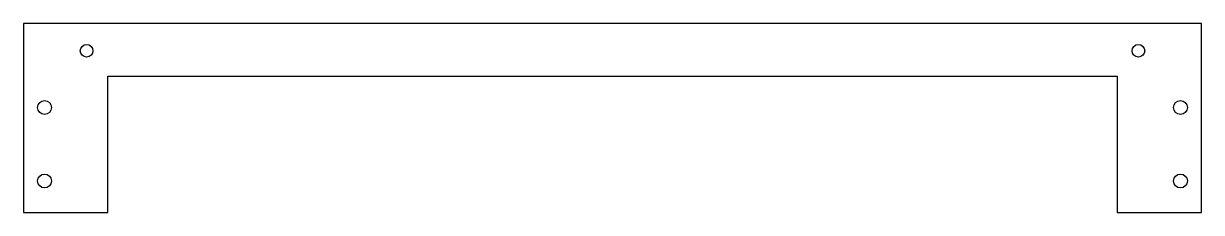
# Model space of a CAD drawing. Header units: millimetres. Extents: x 0 to 560, y 0 to 90.
import ezdxf

# ---------------------------------------------------------------- set-up
doc = ezdxf.new("R2010")
doc.units = ezdxf.units.MM

msp = doc.modelspace()

# ---------------------------------------------------------------- linework, layer by layer
for p, q in [((0, 90, 3.18), (0, 0, 3.18)), ((560, 90, 3.18), (0, 90, 3.18)), ((560, 0, 3.18), (560, 90, 3.18)), ((40, 0, 3.18), (40, 65, 3.18)), ((40, 65, 3.18), (520, 65, 3.18)), ((520, 65, 3.18), (520, 0, 3.18)), ((0, 0, 3.18), (40, 0, 3.18)), ((520, 0, 3.18), (560, 0, 3.18))]:
    msp.add_line(p, q)
for centre, radius in [((30, 77, 3.18), 3.01), ((530, 77, 3.18), 3.01), ((10, 50, 3.18), 3.3), ((550, 50, 3.18), 3.3), ((10, 15, 3.18), 3.3), ((550, 15, 3.18), 3.3)]:
    msp.add_circle(centre, radius)

doc.saveas('drawing.dxf')
